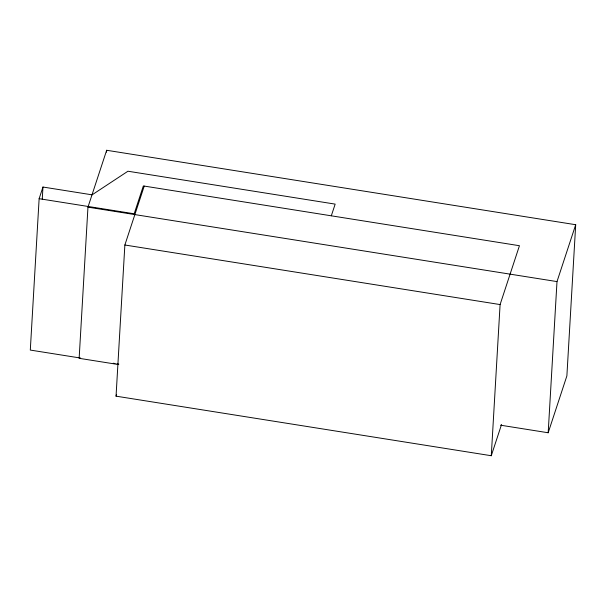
<?xml version="1.0" encoding="UTF-8"?>
<svg xmlns="http://www.w3.org/2000/svg" width="606" height="606" viewBox="0 0 606 606"><rect width="100%" height="100%" fill="white"/><g stroke="black" fill="none" stroke-linecap="round" stroke-linejoin="round"><path stroke-width="0.91" d="M331.323 215.774L335.156 204.116L127.949 171.225L92.097 194.837L42.965 187.034L39.132 198.692L30.3 350.071L80.628 358.063M42.253 199.26L42.965 187.034M500.533 425.192L548.18 432.76L566.883 375.887L575.7 224.72L106.664 150.273L87.961 207.146L79.144 358.313L118.382 364.539M106.55 152.159L106.664 150.273M501.541 424.518L491.277 455.727L116.049 396.165L124.866 245.006L144.213 186.156M491.277 455.727L500.094 304.568L519.448 245.718L143.342 185.936L134.191 213.782L39.132 198.692M548.18 432.76L556.997 281.593L575.7 224.72M116.049 396.165L116.632 394.385M87.961 207.146L556.997 281.593M124.866 245.006L500.094 304.568M113.246 363.236L115.11 363.539M116.973 363.835L118.837 364.13"/></g></svg>
